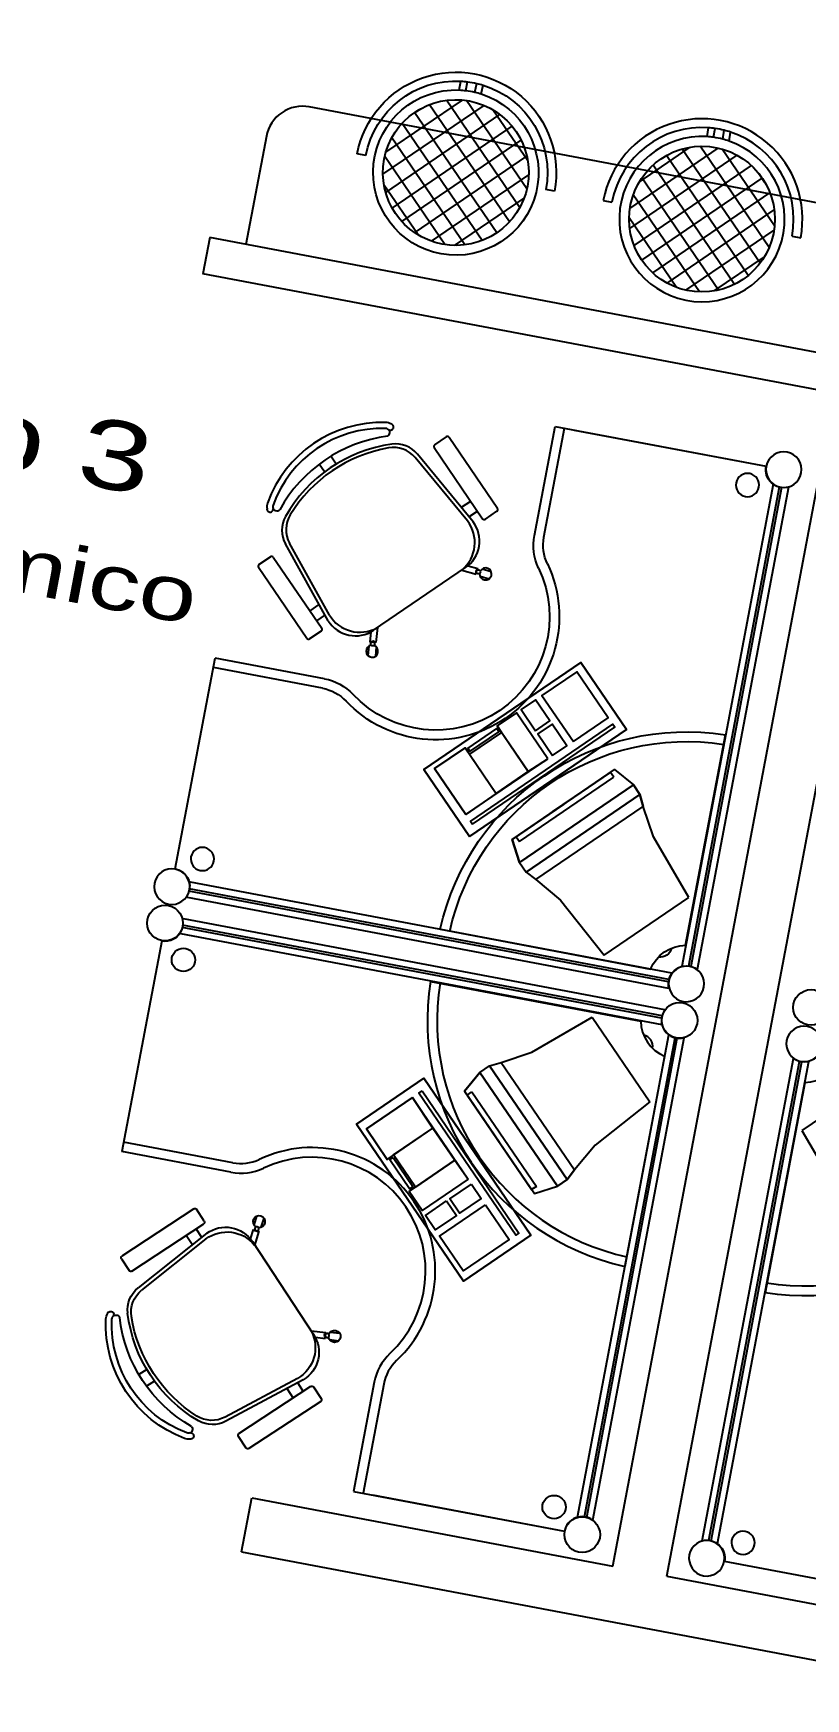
# Model space of a CAD drawing. Header units: inches. Extents: x -18604 to 2753, y -9056 to 3482.
# Drawn here: x -1129.2 to -919, y -4810.3 to -4356.8 of the extents above; entities that cross this region are included whole.
import ezdxf
from ezdxf.enums import TextEntityAlignment as Align

# ---------------------------------------------------------------- set-up
doc = ezdxf.new("R2010")
doc.units = ezdxf.units.IN
for name, color, linetype in [('ESPECARQ', 2, 'Continuous'), ('MOVEIS', 2, 'Continuous'), ('Parede', 6, 'Continuous'), ('Parede Baixo', 4, 'Continuous'), ('TEXTO', 2, 'Continuous')]:
    doc.layers.add(name, color=color, linetype=linetype)
doc.styles.add('REGUA100', font='GOTHIC.TTF', dxfattribs={"width": 1.4})
doc.styles.add('REGUA60', font='GOTHIC.TTF', dxfattribs={"width": 1.4})

# ---------------------------------------------------------------- blocks, each defined once
blk = doc.blocks.new('INDUNI1')
at = {"color": 0, "style": 'REGUA100', "width": 1.4, "flags": 8}
for tag, p in [('NOME1', (0, 0)), ('NOME2', (0, -4.286))]:
    blk.add_attdef(tag, text='', height=2.5, dxfattribs=at).set_placement(p, align=Align.CENTER)
at = {"layer": 'ESPECARQ', "style": 'REGUA60', "width": 1.4}
blk.add_attdef('AREA', text='', height=1.5, dxfattribs=at).set_placement((0, -7.813), align=Align.CENTER)
at = {"layer": 'ESPECARQ', "style": 'REGUA60', "width": 1.4, "flags": 8}
for tag, p in [('PISO', (0, -10.313)), ('REVPAR', (0, -12.813)), ('PEDIR', (0, -15.313))]:
    blk.add_attdef(tag, text='', height=1.5, dxfattribs=at).set_placement(p, align=Align.CENTER)

msp = doc.modelspace()

# ---------------------------------------------------------------- linework, layer by layer
at = {"layer": 'MOVEIS'}
for p, q in [((-1013.27, -4372.28, -1754.51), (-1012.77, -4369.87, -1754.51)), ((-1011.47, -4372.43, -1754.51), (-1010.97, -4370.03, -1754.51)), ((-1008.99, -4372.87, -1754.51), (-1008.49, -4370.48, -1754.51)), ((-1007.25, -4373.36, -1754.51), (-1006.75, -4370.96, -1754.51)), ((-1033.23, -4389.25, -1754.51), (-1012.34, -4375.01, -1754.51)), ((-996.79, -4404.34, -1754.51), (-1016.73, -4375.09, -1754.51)), ((-994.84, -4399.22, -1754.51), (-1011.25, -4375.14, -1754.51)), ((-901.76, -4405.71, -1754.51), (-1054.05, -4376.9, -1754.51)), ((-1034.01, -4395.23, -1754.51), (-1006.49, -4376.47, -1754.51)), ((-1033.26, -4400.17, -1754.51), (-1002.17, -4378.97, -1754.51)), ((-1026.5, -4379.22, -1754.51), (-1024.14, -4377.61, -1754.51)), ((-1003.02, -4411.18, -1754.51), (-1025.38, -4378.39, -1754.51)), ((-999.59, -4408.22, -1754.51), (-1021.37, -4376.28, -1754.51)), ((-994.59, -4391.6, -1754.51), (-1004.07, -4377.69, -1754.51)), ((-1031.51, -4404.42, -1754.51), (-998.85, -4382.15, -1754.51)), ((-1007.04, -4413.28, -1754.51), (-1028.8, -4381.36, -1754.51)), ((-945.8, -4384.98, -1754.51), (-945.39, -4382.57, -1754.51)), ((-944.01, -4385.16, -1754.51), (-943.6, -4382.76, -1754.51)), ((-941.54, -4385.66, -1754.51), (-941.12, -4383.25, -1754.51)), ((-939.8, -4386.18, -1754.51), (-939.38, -4383.75, -1754.51)), ((-1065.74, -4384.86, -1754.51), (-1071.32, -4414.34, -1754.51)), ((-1011.68, -4414.45, -1754.51), (-1031.59, -4385.26, -1754.51)), ((-1028.88, -4408.08, -1754.51), (-996.41, -4385.93, -1754.51)), ((-966.8, -4404.52, -1754.51), (-942.73, -4388.1, -1754.51)), ((-964.25, -4397.33, -1754.51), (-950.35, -4387.85, -1754.51)), ((-931.38, -4419.44, -1754.51), (-952.58, -4388.35, -1754.51)), ((-928.89, -4415.12, -1754.51), (-947.64, -4387.6, -1754.51)), ((-927.42, -4409.27, -1754.51), (-941.67, -4388.38, -1754.51)), ((-1038.67, -4390.13, -1754.51), (-1041.03, -4389.68, -1754.51)), ((-1017.18, -4414.38, -1754.51), (-1033.53, -4390.4, -1754.51)), ((-1025.38, -4411.13, -1754.51), (-994.84, -4390.31, -1754.51)), ((-966.85, -4410, -1754.51), (-937.61, -4390.06, -1754.51)), ((-965.67, -4414.64, -1754.51), (-933.72, -4392.86, -1754.51)), ((-938.35, -4425.21, -1754.51), (-960.49, -4392.73, -1754.51)), ((-934.57, -4422.76, -1754.51), (-956.83, -4390.11, -1754.51)), ((-1024.41, -4411.76, -1754.51), (-1033.73, -4398.09, -1754.51)), ((-1020.81, -4413.46, -1754.51), (-994.34, -4395.42, -1754.51)), ((-942.72, -4426.77, -1754.51), (-963.55, -4396.23, -1754.51)), ((-963.55, -4418.64, -1754.51), (-930.77, -4396.29, -1754.51)), ((-930.03, -4397.47, -1754.51), (-931.63, -4395.11, -1754.51)), ((-1014.49, -4414.6, -1754.51), (-995.59, -4401.71, -1754.51)), ((-987.31, -4399.85, -1754.51), (-989.67, -4399.4, -1754.51)), ((-974.04, -4402.36, -1754.51), (-971.68, -4402.8, -1754.51)), ((-947.83, -4427.27, -1754.51), (-965.88, -4400.8, -1754.51)), ((-960.59, -4422.07, -1754.51), (-928.67, -4400.3, -1754.51)), ((-954.13, -4426.02, -1754.51), (-967.02, -4407.12, -1754.51)), ((-956.69, -4424.85, -1754.51), (-927.5, -4404.95, -1754.51)), ((-951.54, -4426.79, -1754.51), (-927.57, -4410.45, -1754.51)), ((-922.68, -4412.08, -1754.51), (-920.32, -4412.52, -1754.51)), ((-943.86, -4427, -1754.51), (-930.18, -4417.68, -1754.51)), ((-992.77, -4493.58, -1754.51), (-987.15, -4463.88, -1754.51)), ((-990.18, -4494.07, -1754.51), (-984.56, -4464.37, -1754.51)), ((-987.15, -4463.88, -1754.51), (-929.74, -4474.74, -1754.51)), ((-981.97, -4464.86, -1754.51), (-929.74, -4474.74, -1754.51)), ((-1020.07, -4469.65, -1754.31), (-1006.88, -4489, -1754.31)), ((-1016.78, -4466.75, -1754.31), (-1019.93, -4468.89, -1754.31)), ((-1002.83, -4486.24, -1754.31), (-1016.02, -4466.89, -1754.31)), ((-1049.92, -4476.28, -1754.31), (-1051.36, -4474.17, -1754.31)), ((-1046.77, -4474.14, -1754.31), (-1048.21, -4472.02, -1754.31)), ((-1011.01, -4489.62, -1754.31), (-1025.27, -4472.37, -1754.31)), ((-1009.45, -4489.88, -1754.31), (-1024.63, -4471.4, -1754.31)), ((-927.82, -4479.61, -1754.51), (-952.66, -4610.93, -1754.51)), ((-1012.61, -4485.91, -1754.31), (-1010.13, -4484.22, -1754.31)), ((-926.14, -4480.4, -1754.51), (-950.81, -4610.8, -1754.51)), ((-925.52, -4480.52, -1754.51), (-950.19, -4610.92, -1754.51)), ((-923.67, -4480.4, -1754.51), (-948.51, -4611.71, -1754.51)), ((-1010.65, -4488.53, -1754.31), (-1008.29, -4486.92, -1754.31)), ((-1006.12, -4489.14, -1754.31), (-1002.97, -4486.99, -1754.31)), ((-1048.9, -4516.77, -1754.31), (-1060.55, -4495.89, -1754.31)), ((-1048.57, -4515.23, -1754.31), (-1059.42, -4495.65, -1754.31)), ((-1054.71, -4521.61, -1754.31), (-1067.9, -4502.26, -1754.31)), ((-1067.76, -4501.5, -1754.31), (-1064.61, -4499.36, -1754.31)), ((-1063.85, -4499.5, -1754.31), (-1050.66, -4518.85, -1754.31)), ((-1036.58, -4519.39, -1754.31), (-1011.52, -4502.3, -1754.31)), ((-1010.81, -4501.82, -1754.31), (-1008.22, -4502.56, -1754.31)), ((-1008.22, -4502.56, -1754.31), (-1008.27, -4502.76, -1754.31)), ((-1007.01, -4502.7, -1754.31), (-1004.56, -4503.4, -1754.31)), ((-1012.57, -4503.02, -1754.31), (-1008.66, -4504.13, -1754.31)), ((-1008.61, -4503.93, -1754.31), (-1008.66, -4504.13, -1754.31)), ((-1007.57, -4504.67, -1754.31), (-1005.13, -4505.37, -1754.31)), ((-1051.44, -4512.39, -1754.31), (-1053.91, -4514.07, -1754.31)), ((-1049.72, -4515.17, -1754.31), (-1052.07, -4516.77, -1754.31)), ((-1050.8, -4519.6, -1754.31), (-1053.95, -4521.75, -1754.31)), ((-1037.29, -4519.87, -1754.31), (-1037.55, -4522.56, -1754.31)), ((-1035.53, -4518.67, -1754.31), (-1035.92, -4522.72, -1754.31)), ((-1037.86, -4523.73, -1754.31), (-1038.1, -4526.26, -1754.31)), ((-1037.55, -4522.56, -1754.31), (-1037.34, -4522.58, -1754.31)), ((-1036.13, -4522.7, -1754.31), (-1035.92, -4522.72, -1754.31)), ((-1035.81, -4523.93, -1754.31), (-1036.06, -4526.46, -1754.31)), ((-1090.52, -4584.36, -1754.51), (-1079.66, -4526.95, -1754.51)), ((-1050.44, -4535.16, -1754.51), (-1080.15, -4529.54, -1754.51)), ((-1049.95, -4532.57, -1754.51), (-1079.66, -4526.95, -1754.51)), ((-1022.92, -4557.26, -1754.51), (-980.18, -4528.12, -1754.51)), ((-1022.92, -4557.26, -1752.4), (-980.18, -4528.12, -1752.4)), ((-980.18, -4528.12, -1752.4), (-980.18, -4528.12, -1754.51)), ((-980.18, -4528.12, -1752.4), (-967.7, -4546.44, -1752.4)), ((-981.26, -4530.66, -1752.4), (-990.72, -4537.11, -1752.4)), ((-972.72, -4543.18, -1752.4), (-981.26, -4530.66, -1752.4)), ((-992.47, -4538.3, -1752.4), (-996.39, -4540.98, -1752.4)), ((-988.55, -4544.05, -1752.4), (-992.47, -4538.3, -1752.4)), ((-990.72, -4537.11, -1752.4), (-982.18, -4549.63, -1752.4)), ((-997.7, -4541.87, -1752.4), (-1002.93, -4545.44, -1752.4)), ((-989.16, -4554.39, -1752.4), (-997.7, -4541.87, -1752.4)), ((-996.39, -4540.98, -1752.4), (-992.47, -4546.73, -1752.4)), ((-982.18, -4549.63, -1752.4), (-972.72, -4543.18, -1752.4)), ((-1003.07, -4546.17, -1752.4), (-1010.92, -4551.52, -1752.4)), ((-1001.74, -4547.18, -1752.4), (-1010.46, -4553.13, -1752.4)), ((-967.7, -4546.44, -1752.4), (-1010.43, -4575.58, -1752.4)), ((-1010.32, -4552.39, -1752.4), (-1002.48, -4547.04, -1752.4)), ((-971.52, -4544.94, -1752.4), (-1010.22, -4571.33, -1752.4)), ((-1009.63, -4572.2, -1752.4), (-970.93, -4545.81, -1752.4)), ((-1002.48, -4547.04, -1752.4), (-1003.07, -4546.17, -1752.4)), ((-1002.93, -4545.44, -1752.4), (-1001.74, -4547.18, -1752.4)), ((-992.47, -4546.73, -1752.4), (-988.55, -4544.05, -1752.4)), ((-987.95, -4544.92, -1752.4), (-991.88, -4547.6, -1752.4)), ((-991.88, -4547.6, -1752.4), (-987.85, -4553.5, -1752.4)), ((-983.93, -4550.82, -1752.4), (-987.95, -4544.92, -1752.4)), ((-970.93, -4545.81, -1752.4), (-971.52, -4544.94, -1752.4)), ((-951.62, -4605.12, -1754.51), (-940.79, -4547.89, -1754.51)), ((-1011.65, -4551.38, -1752.4), (-1019.96, -4557.05, -1752.4)), ((-1010.46, -4553.13, -1752.4), (-1011.65, -4551.38, -1752.4)), ((-1010.92, -4551.52, -1752.4), (-1010.32, -4552.39, -1752.4)), ((-987.85, -4553.5, -1752.4), (-983.93, -4550.82, -1752.4)), ((-1019.96, -4557.05, -1752.4), (-1011.42, -4569.57, -1752.4)), ((-1011.42, -4569.57, -1752.4), (-989.16, -4554.39, -1752.4)), ((-1022.92, -4557.26, -1752.4), (-1022.92, -4557.26, -1754.51)), ((-1010.43, -4575.58, -1752.4), (-1022.92, -4557.26, -1752.4)), ((-997.76, -4575.59, -1752.4), (-972.06, -4558.07, -1752.4)), ((-996.87, -4576.9, -1752.4), (-971.17, -4559.38, -1752.4)), ((-996.83, -4582.62, -1752.4), (-965.86, -4561.51, -1752.4)), ((-965.86, -4561.51, -1752.4), (-996.83, -4582.62, -1752.4)), ((-987.76, -4568.77, -1747.12), (-973.15, -4558.81, -1747.12)), ((-984.91, -4566.83, -1752.4), (-970.96, -4557.32, -1752.4)), ((-971.17, -4559.38, -1752.4), (-972.06, -4558.07, -1752.4)), ((-970.96, -4557.32, -1752.4), (-965.86, -4561.51, -1752.4)), ((-964.08, -4564.13, -1753.46), (-965.86, -4561.51, -1752.4)), ((-965.86, -4561.51, -1752.4), (-964.08, -4564.13, -1752.4)), ((-995.04, -4585.24, -1753.46), (-964.08, -4564.13, -1753.46)), ((-995.04, -4585.24, -1752.4), (-964.08, -4564.13, -1752.4)), ((-964.08, -4564.13, -1753.46), (-963.17, -4567.34, -1753.46)), ((-963.17, -4567.34, -1753.46), (-964.08, -4564.13, -1753.46)), ((-984.91, -4566.83, -1752.4), (-998.87, -4576.35, -1752.4)), ((-960.37, -4575.65, -1755.57), (-963.17, -4567.34, -1753.46)), ((-1010.22, -4571.33, -1752.4), (-1009.63, -4572.2, -1752.4)), ((-982.22, -4572.66, -1752.4), (-996.83, -4582.62, -1752.4)), ((-998.87, -4576.35, -1752.4), (-996.83, -4582.62, -1752.4)), ((-997.76, -4575.59, -1752.4), (-997.76, -4575.59, -1752.4)), ((-997.76, -4575.59, -1752.4), (-997.76, -4575.59, -1752.4)), ((-997.76, -4575.59, -1752.4), (-996.87, -4576.9, -1752.4)), ((-950.8, -4592.12, -1755.57), (-960.37, -4575.65, -1755.57)), ((-996.83, -4582.62, -1752.4), (-995.04, -4585.24, -1753.46)), ((-996.83, -4582.62, -1752.4), (-995.04, -4585.24, -1752.4)), ((-955.37, -4612.77, -1754.51), (-1086.36, -4587.99, -1754.51)), ((-995.04, -4585.24, -1753.46), (-992.39, -4587.26, -1753.46)), ((-995.04, -4585.24, -1753.46), (-992.39, -4587.26, -1753.46)), ((-992.39, -4587.26, -1753.46), (-985.67, -4592.9, -1755.57)), ((-956.16, -4616.92, -1754.51), (-1087.15, -4592.14, -1754.51)), ((-956.28, -4615.07, -1754.51), (-1086.81, -4590.38, -1754.51)), ((-956.17, -4614.45, -1754.51), (-1086.7, -4589.75, -1754.51)), ((-985.67, -4592.9, -1755.57), (-973.83, -4607.82, -1755.57)), ((-973.83, -4607.82, -1755.57), (-950.8, -4592.12, -1755.57)), ((-957.25, -4622.7, -1754.51), (-1088.24, -4597.92, -1754.51)), ((-958.04, -4626.85, -1754.51), (-1089.03, -4602.07, -1754.51)), ((-958.16, -4625, -1754.51), (-1088.69, -4600.3, -1754.51)), ((-958.04, -4624.38, -1754.51), (-1088.57, -4599.68, -1754.51)), ((-1018.39, -4600.8, -1754.51), (-961.16, -4611.63, -1754.51)), ((-1094.22, -4603.93, -1754.51), (-1105.09, -4661.34, -1754.51)), ((-1021.08, -4614.98, -1754.51), (-963.84, -4625.81, -1754.51)), ((-993.5, -4634.29, -1755.57), (-977.03, -4624.72, -1755.57)), ((-977.03, -4624.72, -1755.57), (-961.33, -4647.74, -1755.57)), ((-981.03, -4760.88, -1754.51), (-956.19, -4629.56, -1754.51)), ((-979.18, -4760.75, -1754.51), (-954.51, -4630.35, -1754.51)), ((-978.56, -4760.87, -1754.51), (-953.89, -4630.47, -1754.51)), ((-976.88, -4761.66, -1754.51), (-952.04, -4630.35, -1754.51)), ((-1007.64, -4639.78, -1752.4), (-1005.02, -4637.99, -1753.46)), ((-1007.64, -4639.78, -1752.4), (-1005.02, -4637.99, -1752.4)), ((-1005.02, -4637.99, -1753.46), (-1001.81, -4637.08, -1753.46)), ((-1005.02, -4637.99, -1753.46), (-1001.81, -4637.08, -1753.46)), ((-1005.02, -4637.99, -1753.46), (-983.91, -4668.96, -1753.46)), ((-1005.02, -4637.99, -1752.4), (-983.91, -4668.96, -1752.4)), ((-1001.81, -4637.08, -1753.46), (-993.5, -4634.29, -1755.57)), ((-957.34, -4635.35, -1754.51), (-968.17, -4692.58, -1754.51)), ((-947.12, -4767.29, -1754.51), (-922.27, -4635.98, -1754.51)), ((-945.27, -4767.17, -1754.51), (-920.6, -4636.77, -1754.51)), ((-944.65, -4767.28, -1754.51), (-919.97, -4636.89, -1754.51)), ((-942.97, -4768.08, -1754.51), (-918.12, -4636.76, -1754.51)), ((-1022.88, -4641.36, -1752.4), (-1041.19, -4653.85, -1752.4)), ((-993.74, -4684.1, -1752.4), (-1022.88, -4641.36, -1752.4)), ((-1011.83, -4644.87, -1752.4), (-1007.64, -4639.78, -1752.4)), ((-1007.64, -4639.78, -1752.4), (-986.53, -4670.74, -1752.4)), ((-986.53, -4670.74, -1752.4), (-1007.64, -4639.78, -1752.4)), ((-997.68, -4654.39, -1752.4), (-1007.64, -4639.78, -1752.4)), ((-919.17, -4642.57, -1754.51), (-930, -4699.8, -1754.51)), ((-896.96, -4639.87, -1755.57), (-919.98, -4655.57, -1755.57)), ((-1038.52, -4655.13, -1752.4), (-1026, -4646.6, -1752.4)), ((-1026, -4646.6, -1752.4), (-1010.82, -4668.86, -1752.4)), ((-1024.24, -4645.4, -1752.4), (-1023.36, -4644.8, -1752.4)), ((-997.85, -4684.1, -1752.4), (-1024.24, -4645.4, -1752.4)), ((-1023.36, -4644.8, -1752.4), (-996.98, -4683.5, -1752.4)), ((-1002.32, -4658.83, -1752.4), (-1011.83, -4644.87, -1752.4)), ((-1011.08, -4645.98, -1752.4), (-1009.77, -4645.08, -1752.4)), ((-1011.08, -4645.98, -1752.4), (-1011.08, -4645.98, -1752.4)), ((-1011.08, -4645.98, -1752.4), (-1011.08, -4645.98, -1752.4)), ((-1011.08, -4645.98, -1752.4), (-993.56, -4671.68, -1752.4)), ((-1009.77, -4645.08, -1752.4), (-992.25, -4670.79, -1752.4)), ((-961.33, -4647.74, -1755.57), (-976.25, -4659.58, -1755.57)), ((-1041.19, -4653.85, -1752.4), (-1041.19, -4653.85, -1754.51)), ((-1041.19, -4653.85, -1754.51), (-1012.06, -4696.59, -1754.51)), ((-1041.19, -4653.85, -1752.4), (-1012.06, -4696.59, -1752.4)), ((-1032.85, -4663.44, -1752.4), (-1038.52, -4655.13, -1752.4)), ((-1004.26, -4655.98, -1747.12), (-994.3, -4670.59, -1747.12)), ((-919.98, -4655.57, -1755.57), (-910.41, -4672.04, -1755.57)), ((-1075.38, -4666.96, -1754.51), (-1105.09, -4661.34, -1754.51)), ((-1074.89, -4664.37, -1754.51), (-1104.6, -4658.75, -1754.51)), ((-1002.32, -4658.83, -1752.4), (-992.8, -4672.78, -1752.4)), ((-976.25, -4659.58, -1755.57), (-981.89, -4666.3, -1753.46)), ((-1031.11, -4662.25, -1752.4), (-1032.85, -4663.44, -1752.4)), ((-1032.12, -4663.58, -1752.4), (-1031.25, -4662.98, -1752.4)), ((-1026.77, -4671.43, -1752.4), (-1032.12, -4663.58, -1752.4)), ((-1031.25, -4662.98, -1752.4), (-1025.9, -4670.83, -1752.4)), ((-1025.16, -4670.97, -1752.4), (-1031.11, -4662.25, -1752.4)), ((-1010.82, -4668.86, -1752.4), (-1023.34, -4677.39, -1752.4)), ((-1015.83, -4674.19, -1752.4), (-1009.93, -4670.16, -1752.4)), ((-1009.93, -4670.16, -1752.4), (-1007.25, -4674.09, -1752.4)), ((-983.91, -4668.96, -1753.46), (-986.53, -4670.74, -1752.4)), ((-986.53, -4670.74, -1752.4), (-983.91, -4668.96, -1752.4)), ((-983.91, -4668.96, -1753.46), (-981.89, -4666.3, -1753.46)), ((-981.89, -4666.3, -1753.46), (-983.91, -4668.96, -1753.46)), ((-1026.91, -4672.16, -1752.4), (-1025.16, -4670.97, -1752.4)), ((-1023.34, -4677.39, -1752.4), (-1026.91, -4672.16, -1752.4)), ((-1025.9, -4670.83, -1752.4), (-1026.77, -4671.43, -1752.4)), ((-1022.45, -4678.7, -1752.4), (-1016.7, -4674.78, -1752.4)), ((-1016.7, -4674.78, -1752.4), (-1014.02, -4678.71, -1752.4)), ((-1013.15, -4678.11, -1752.4), (-1015.83, -4674.19, -1752.4)), ((-1007.25, -4674.09, -1752.4), (-1013.15, -4678.11, -1752.4)), ((-992.25, -4670.79, -1752.4), (-993.56, -4671.68, -1752.4)), ((-992.8, -4672.78, -1752.4), (-986.53, -4670.74, -1752.4)), ((-1085.47, -4676.89, -1754.31), (-1105.03, -4689.76, -1754.31)), ((-1082.62, -4680.23, -1754.31), (-1084.71, -4677.04, -1754.31)), ((-1069.07, -4681.33, -1754.31), (-1068.34, -4678.9, -1754.31)), ((-1067.11, -4681.93, -1754.31), (-1066.37, -4679.49, -1754.31)), ((-1019.77, -4682.63, -1752.4), (-1022.45, -4678.7, -1752.4)), ((-1014.02, -4678.71, -1752.4), (-1019.77, -4682.63, -1752.4)), ((-1018.58, -4684.37, -1752.4), (-1006.06, -4675.83, -1752.4)), ((-1006.06, -4675.83, -1752.4), (-999.61, -4685.3, -1752.4)), ((-1102.33, -4693.85, -1754.31), (-1082.77, -4680.98, -1754.31)), ((-1081.93, -4683.57, -1754.31), (-1100.65, -4698.45, -1754.31)), ((-1083.3, -4684.74, -1754.31), (-1084.87, -4682.36, -1754.31)), ((-1070.02, -4685.12, -1754.31), (-1069.24, -4682.54, -1754.31)), ((-1069.24, -4682.54, -1754.31), (-1069.04, -4682.6, -1754.31)), ((-1068.85, -4686.9, -1754.31), (-1067.67, -4683.01, -1754.31)), ((-1067.87, -4682.95, -1754.31), (-1067.67, -4683.01, -1754.31)), ((-1012.06, -4696.59, -1752.4), (-993.74, -4684.1, -1752.4)), ((-996.98, -4683.5, -1752.4), (-997.85, -4684.1, -1752.4)), ((-1082.22, -4685.12, -1754.31), (-1099.7, -4699.1, -1754.31)), ((-1085.95, -4686.66, -1754.31), (-1087.6, -4684.16, -1754.31)), ((-1069.55, -4685.83, -1754.31), (-1052.87, -4711.17, -1754.31)), ((-1012.13, -4693.83, -1752.4), (-1018.58, -4684.37, -1752.4)), ((-999.61, -4685.3, -1752.4), (-1012.13, -4693.83, -1752.4)), ((-1105.18, -4690.52, -1754.31), (-1103.08, -4693.7, -1754.31)), ((-1012.06, -4696.59, -1752.4), (-1012.06, -4696.59, -1754.51)), ((-1053.57, -4710.11, -1754.31), (-1049.53, -4710.57, -1754.31)), ((-1049.56, -4710.78, -1754.31), (-1049.53, -4710.57, -1754.31)), ((-1048.31, -4710.48, -1754.31), (-1045.79, -4710.77, -1754.31)), ((-1052.4, -4711.89, -1754.31), (-1049.72, -4712.19, -1754.31)), ((-1049.72, -4712.19, -1754.31), (-1049.69, -4711.99, -1754.31)), ((-1048.55, -4712.52, -1754.31), (-1046.02, -4712.81, -1754.31)), ((-1098.28, -4720.63, -1754.31), (-1100.42, -4722.03, -1754.31)), ((-1096.19, -4723.81, -1754.31), (-1098.32, -4725.22, -1754.31)), ((-1057.22, -4723.1, -1754.31), (-1076.97, -4733.62, -1754.31)), ((-1055.68, -4723.45, -1754.31), (-1076.75, -4734.76, -1754.31)), ((-1057.3, -4724.24, -1754.31), (-1055.74, -4726.62, -1754.31)), ((-1036.39, -4724.14, -1754.51), (-1042.01, -4753.85, -1754.51)), ((-1033.8, -4724.63, -1754.51), (-1039.42, -4754.34, -1754.51)), ((-1073.2, -4738.12, -1754.31), (-1053.64, -4725.24, -1754.31)), ((-1050.95, -4729.34, -1754.31), (-1070.5, -4742.21, -1754.31)), ((-1060.11, -4725.92, -1754.31), (-1058.46, -4728.42, -1754.31)), ((-1052.89, -4725.4, -1754.31), (-1050.79, -4728.58, -1754.31)), ((-1071.26, -4742.05, -1754.31), (-1073.35, -4738.87, -1754.31)), ((-1042.01, -4753.85, -1754.51), (-984.6, -4764.71, -1754.51)), ((-1036.83, -4754.83, -1754.51), (-984.6, -4764.71, -1754.51)), ((-888.82, -4782.83, -1754.51), (-941.04, -4772.95, -1754.51)), ((-883.64, -4783.81, -1754.51), (-941.04, -4772.95, -1754.51))]:
    msp.add_line(p, q, dxfattribs=at)
at = {"layer": 'MOVEIS', "extrusion": (-0.563328, 0.826234, 0)}
for p, q in [((-964.08, -4564.13, -1752.4), (-964.08, -4564.13, -1753.46)), ((-995.04, -4585.24, -1752.4), (-995.04, -4585.24, -1753.46))]:
    msp.add_line(p, q, dxfattribs=at)
at = {"layer": 'MOVEIS', "extrusion": (-0.826234, -0.563328, 0)}
for p, q in [((-1005.02, -4637.99, -1752.4), (-1005.02, -4637.99, -1753.46)), ((-983.91, -4668.96, -1752.4), (-983.91, -4668.96, -1753.46))]:
    msp.add_line(p, q, dxfattribs=at)
at = {"layer": 'MOVEIS'}
for centre, radius in [((-947.18, -4407.44, -1754.51), 19.84), ((-1008.01, -4503.47, -1754.31), 0.545), ((-1036.78, -4523.08, -1754.31), 0.545), ((-1093.31, -4599.11, -1754.51), 4.86), ((-1088.32, -4609.13, -1754.51), 3.17), ((-917.5, -4622.09, -1754.51), 4.86), ((-953.29, -4625.6, -1754.51), 4.86), ((-987.44, -4758.11, -1754.51), 3.17), ((-979.78, -4765.62, -1754.51), 4.86)]:
    msp.add_circle(centre, radius, dxfattribs=at)
for centre, radius, start, end in [((-1055.91, -4386.72, -1754.51), 10, 79.2862, 169.2862), ((-947.18, -4407.44, -1754.51), 27.34, 349.2862, 169.2862), ((-947.18, -4407.44, -1754.51), 24.94, 85.8805, 169.2862), ((-947.18, -4407.44, -1754.51), 24.94, 81.7361, 85.8805), ((-947.18, -4407.44, -1754.51), 24.94, 75.9486, 81.7361), ((-947.18, -4407.44, -1754.51), 24.94, 71.7859, 75.9486), ((-947.18, -4407.44, -1754.51), 24.94, 349.2862, 71.7859), ((-947.18, -4407.44, -1754.51), 22.5, 86.4885, 70.8568), ((-947.18, -4407.44, -1754.51), 22.5, 81.893, 86.4885), ((-947.18, -4407.44, -1754.51), 22.5, 75.4774, 81.893), ((-947.18, -4407.44, -1754.51), 22.5, 70.8568, 75.4774), ((-1034.16, -4496.02, -1754.31), 33.24, 88.41, 160.1625), ((-1034.16, -4496.02, -1754.31), 31.61, 88.4304, 160.1421), ((-1034.16, -4496.02, -1754.31), 31.61, 88.4304, 160.1421), ((-1033.35, -4465.79, -1754.31), 1.36, 59.4317, 87.4164), ((-1033.35, -4465.79, -1754.31), 1.36, 59.4317, 87.4164), ((-1033.35, -4465.79, -1754.31), 2.99, 59.4317, 87.7434), ((-1033.21, -4465.55, -1754.31), 1.09, 294.6157, 59.4317), ((-1033.21, -4465.55, -1754.31), 1.09, 294.6157, 59.4317), ((-1031.98, -4464.05, -1754.31), 0.852, 244.0971, 79.6118), ((-1027.6, -4505.64, -1754.31), 39.44, 97.5237, 151.0488), ((-1027.6, -4505.64, -1754.31), 39.44, 97.5237, 151.0488), ((-1026.15, -4507.76, -1754.31), 39.44, 97.891, 150.6815), ((-1025.61, -4508.56, -1754.31), 39.44, 100.0223, 148.5502), ((-1031.14, -4477.23, -1754.31), 7.62, 39.5861, 100.0223), ((-1030.52, -4476.24, -1754.31), 7.62, 39.4075, 97.891), ((-1019.62, -4469.34, -1754.31), 0.545, 124.2862, 214.2862), ((-1016.47, -4467.2, -1754.31), 0.545, 34.2862, 124.2862), ((-1062.6, -4485.72, -1754.31), 2.99, 160.8291, 189.1408), ((-1064.72, -4486.36, -1754.31), 0.852, 168.9607, 4.4754), ((-1062.6, -4485.72, -1754.31), 1.36, 161.1561, 189.1408), ((-1062.6, -4485.72, -1754.31), 1.36, 161.1561, 189.1408), ((-1062.86, -4485.77, -1754.31), 1.09, 189.1408, 313.9568), ((-1062.86, -4485.77, -1754.31), 1.09, 189.1408, 313.9568), ((-1053.9, -4492.18, -1754.31), 7.62, 150.6815, 209.165), ((-1052.75, -4491.96, -1754.31), 7.62, 148.5502, 208.9864), ((-1006.43, -4488.69, -1754.31), 0.545, 214.2862, 304.2862), ((-1003.28, -4486.54, -1754.31), 0.545, 304.2862, 34.2862), ((-1018.67, -4495.51, -1754.31), 9.66, 309.8787, 37.5385), ((-1016.42, -4495.1, -1754.31), 8.71, 304.2862, 36.8555), ((-1067.45, -4501.95, -1754.31), 0.545, 124.2862, 214.2862), ((-1064.3, -4499.81, -1754.31), 0.545, 34.2862, 124.2862), ((-1006.07, -4504.04, -1754.31), 1.63, 175.7499, 151.5701), ((-1007.91, -4503.49, -1754.31), 0.817, 115.9268, 212.3062), ((-1040.3, -4510.25, -1754.31), 9.66, 211.034, 298.6938), ((-1051.11, -4519.15, -1754.31), 0.545, 304.2862, 34.2862), ((-1041.49, -4512.19, -1754.31), 8.71, 211.717, 304.2862), ((-1054.26, -4521.3, -1754.31), 0.545, 214.2862, 304.2862), ((-1036.96, -4525.1, -1754.31), 1.63, 97.0024, 72.8226), ((-1036.79, -4523.18, -1754.31), 0.817, 36.2663, 132.6457), ((-1093.31, -4599.11, -1754.51), 4.91, 259.2862, 336.8676), ((-953.29, -4625.6, -1754.51), 68.61, 171.0936, 257.4789), ((-953.29, -4625.6, -1754.51), 65.97, 171.0936, 257.4789), ((-953.29, -4625.6, -1754.51), 4.91, 143.8119, 284.7606), ((-953.29, -4625.6, -1754.51), 10.56, 181.1157, 247.4567), ((-963.71, -4632.71, -1754.51), 3.14, 350.8791, 77.6934), ((-1053.32, -4693.8, -1754.51), 33.57, 313.3118, 115.2607), ((-1072.69, -4652.75, -1754.51), 14.46, 259.2862, 295.2607), ((-1072.69, -4652.75, -1754.51), 11.82, 259.2862, 295.2607), ((-1053.32, -4693.8, -1754.51), 30.93, 313.3118, 115.2607), ((-1022.18, -4726.83, -1754.51), 14.46, 133.3118, 169.2862), ((-1022.18, -4726.83, -1754.51), 11.82, 133.3118, 169.2862), ((-979.78, -4765.62, -1754.51), 4.91, 53.8119, 169.2862)]:
    msp.add_arc(centre, radius, start, end, dxfattribs=at)
at = {"layer": 'MOVEIS', "extrusion": (0, 0, -1)}
for centre, major_axis, start_param, end_param in [((-1014.17, -4394.76, -1754.51), (19.33, 19.33), 4.113981, 7.255574), ((-1014.17, -4394.76, -1754.51), (17.63, 17.63), 4.113981, 5.553871), ((-1014.17, -4394.76, -1754.51), (17.63, 17.63), -0.729314, -0.656662), ((-1014.17, -4394.76, -1754.51), (-17.63, 17.63), 0.914135, 1.015147), ((-1014.17, -4394.76, -1754.51), (17.63, 17.63), -0.55565, -0.483317), ((-1014.17, -4394.76, -1754.51), (-17.63, 17.63), 1.08748, 2.543185), ((-1014.17, -4394.76, -1754.51), (-15.91, 15.91), 1.098091, 7.108452), ((-1014.17, -4394.76, -1754.51), (14.03, 14.03), 4.113981, 10.397166), ((-1014.17, -4394.76, -1754.51), (-15.91, 15.91), 0.825267, 0.905911), ((-1014.17, -4394.76, -1754.51), (-15.91, 15.91), 0.905911, 1.017884), ((-1014.17, -4394.76, -1754.51), (15.91, 15.91), -0.552912, -0.472705), ((-924.92, -4475.65, -1754.51), (3.43, 3.43), 0.9723884096689934, 7.25557371684858), ((-924.92, -4475.65, -1754.51), (3.47, 3.47), 2.098573, 4.113981), ((-934.79, -4479.84, -1754.51), (2.24, 2.24), 0.9723884096693896, 7.255573716848976), ((-978.56, -4496.27, -1754.51), (10.23, 10.23), 3.486108, 4.113981), ((-978.56, -4496.27, -1754.51), (8.36, 8.36), 3.486108, 4.113981), ((-1019.61, -4515.64, -1754.51), (23.74, 23.74), 0.344515, 3.171058), ((-1019.61, -4515.64, -1754.51), (21.87, 21.87), 0.344515, 3.171058), ((-1052.64, -4546.78, -1754.51), (10.23, 10.23), -0.598408, 0.029465), ((-1052.64, -4546.78, -1754.51), (8.36, 8.36), -0.598408, 0.029465), ((-951.41, -4615.67, -1754.51), (48.52, 48.52), 4.145525, 5.653234), ((-951.41, -4615.67, -1754.51), (46.65, 46.65), 4.145525, 5.653234), ((-1083.13, -4581.67, -1754.51), (2.24, 2.24), 0.9723884096689592, 7.255573716848545), ((-1091.43, -4589.18, -1754.51), (3.43, 3.43), 0.972388409668989, 7.255573716848575), ((-1091.43, -4589.18, -1754.51), (3.47, 3.47), -0.598408, 0.755642), ((-951.41, -4615.67, -1754.51), (7.46, 7.46), 4.320445, 5.478314), ((-958.52, -4605.25, -1754.51), (2.22, 2.22), 1.000189, 2.515384), ((-951.41, -4615.67, -1754.51), (3.47, 3.47), 3.669369, 6.129389), ((-951.41, -4615.67, -1754.51), (3.43, 3.43), 0.9723884096689934, 7.25557371684858), ((-919.38, -4632.02, -1754.51), (3.43, 3.43), 4.113981, 10.397166), ((-919.38, -4632.02, -1754.51), (3.47, 3.47), 0.527777, 2.987797), ((-919.38, -4632.02, -1754.51), (7.46, 7.46), 1.178852, 2.336721), ((-919.38, -4632.02, -1754.51), (48.52, 48.52), 1.003932, 2.511641), ((-919.38, -4632.02, -1754.51), (46.65, 46.65), 1.003932, 2.511641), ((-1085.17, -4677.34, -1754.31), (-0.385, 0.385), 0.203279, 1.774075), ((-1067.72, -4680.41, -1754.31), (-1.16, 1.16), 4.439474, 10.300644), ((-1083.07, -4680.53, -1754.31), (-0.385, 0.385), 1.774075, 3.344871), ((-1076.46, -4692.87, -1754.31), (-6.83, 6.83), 0.146517, 1.676468), ((-1076.82, -4690.62, -1754.31), (-6.16, 6.16), 0.158437, 1.774075), ((-1068.3, -4682.25, -1754.31), (-0.578, 0.578), 3.379431, 5.061568), ((-1068.32, -4682.34, -1754.31), (-0.385, 0.385), 3.34487143049447, 9.628056737674056), ((-1104.73, -4690.22, -1754.31), (-0.385, 0.385), 4.915668, 6.486464), ((-1102.63, -4693.4, -1754.31), (-0.385, 0.385), 3.344871, 4.915668), ((-1095.91, -4704.41, -1754.31), (-5.39, 5.39), 5.376353, 6.397081), ((-1094.93, -4705.05, -1754.31), (-5.39, 5.39), 5.339153, 6.393963), ((-1106.41, -4707.07, -1754.31), (-2.12, 2.12), 5.553461, 6.047593), ((-1108.13, -4705.68, -1754.31), (-0.602, 0.602), 5.695384, 9.107759), ((-1106.41, -4707.07, -1754.31), (-0.963, 0.963), 5.559169, 6.047593), ((-1106.41, -4707.07, -1754.31), (-0.963, 0.963), 5.559169, 6.047593), ((-1106.64, -4706.93, -1754.31), (-0.77, 0.77), 6.047593, 8.226043), ((-1106.64, -4706.93, -1754.31), (-0.77, 0.77), 6.047593, 8.226043), ((-1066.47, -4701.97, -1754.31), (-27.89, 27.89), 4.448573, 5.382763), ((-1066.47, -4701.97, -1754.31), (-27.89, 27.89), 4.448573, 5.382763), ((-1064.33, -4700.56, -1754.31), (-27.89, 27.89), 4.454983, 5.376353), ((-1063.52, -4700.03, -1754.31), (-27.89, 27.89), 4.492183, 5.339153), ((-1076.19, -4708.37, -1754.31), (-23.5, 23.5), 4.28951, 5.541826), ((-1076.19, -4708.37, -1754.31), (-22.35, 22.35), 4.289865, 5.54147), ((-1076.19, -4708.37, -1754.31), (-22.35, 22.35), 4.289865, 5.54147), ((-1062.07, -4714.74, -1754.31), (-6.83, 6.83), 1.871682, 3.401634), ((-1060.14, -4715.96, -1754.31), (-6.16, 6.16), 1.774075, 3.389713), ((-1049.08, -4711.44, -1754.31), (-0.578, 0.578), 4.769768, 6.451905), ((-1049.18, -4711.43, -1754.31), (-0.385, 0.385), 3.344871430494113, 9.628056737673699), ((-1047.17, -4711.64, -1754.31), (-1.16, 1.16), 5.813877, 11.675047), ((-1053.34, -4725.7, -1754.31), (-0.385, 0.385), 0.203279, 1.774075), ((-1051.25, -4728.88, -1754.31), (-0.385, 0.385), 1.774075, 3.344871), ((-1080.56, -4726.89, -1754.31), (-5.39, 5.39), 3.437372, 4.492183), ((-1086.95, -4736.64, -1754.31), (-0.963, 0.963), 3.783743, 4.272167), ((-1086.95, -4736.64, -1754.31), (-0.963, 0.963), 3.783743, 4.272167), ((-1086.91, -4736.91, -1754.31), (-0.77, 0.77), 1.605292, 3.783743), ((-1086.91, -4736.91, -1754.31), (-0.77, 0.77), 1.605292, 3.783743), ((-1086.35, -4738.77, -1754.31), (-0.602, 0.602), 0.723577, 4.135951), ((-1080.36, -4728.04, -1754.31), (-5.39, 5.39), 3.434254, 4.454983), ((-1072.9, -4738.57, -1754.31), (-0.385, 0.385), 4.915668, 6.486464), ((-1086.95, -4736.64, -1754.31), (-2.12, 2.12), 3.783743, 4.277874), ((-1070.8, -4741.75, -1754.31), (-0.385, 0.385), 3.344871, 4.915668), ((-936, -4767.85, -1754.51), (2.24, 2.24), 4.113981, 10.397166), ((-945.87, -4772.04, -1754.51), (3.43, 3.43), 4.113981, 10.397166), ((-945.87, -4772.04, -1754.51), (3.47, 3.47), -1.04302, 0.972388)]:
    msp.add_ellipse(centre, major_axis=major_axis, ratio=1, start_param=start_param, end_param=end_param, dxfattribs=at)
at = {"layer": 'MOVEIS'}
for points in [[(-980.18, -4528.12, -1752.4), (-980.18, -4528.12, -1754.51), (-1022.92, -4557.26, -1754.51), (-1022.92, -4557.26, -1752.4)], [(-1010.43, -4575.58, -1752.4), (-967.7, -4546.44, -1752.4), (-980.18, -4528.12, -1752.4), (-1022.92, -4557.26, -1752.4)], [(-982.18, -4549.63, -1752.4), (-972.72, -4543.18, -1752.4), (-981.26, -4530.66, -1752.4), (-990.72, -4537.11, -1752.4)], [(-992.47, -4546.73, -1752.4), (-988.55, -4544.05, -1752.4), (-992.47, -4538.3, -1752.4), (-996.39, -4540.98, -1752.4)], [(-989.16, -4554.39, -1752.4), (-997.7, -4541.87, -1752.4), (-1002.93, -4545.44, -1752.4), (-994.45, -4557.88, -1752.4)], [(-1010.32, -4552.39, -1752.4), (-1002.48, -4547.04, -1752.4), (-1003.07, -4546.17, -1752.4), (-1010.92, -4551.52, -1752.4)], [(-1003.17, -4563.82, -1752.4), (-994.45, -4557.88, -1752.4), (-1001.74, -4547.18, -1752.4), (-1010.46, -4553.13, -1752.4)], [(-1009.63, -4572.2, -1752.4), (-970.93, -4545.81, -1752.4), (-971.52, -4544.94, -1752.4), (-1010.22, -4571.33, -1752.4)], [(-987.85, -4553.5, -1752.4), (-983.93, -4550.82, -1752.4), (-987.95, -4544.92, -1752.4), (-991.88, -4547.6, -1752.4)], [(-1011.42, -4569.57, -1752.4), (-1019.96, -4557.05, -1752.4), (-1011.65, -4551.38, -1752.4), (-1003.17, -4563.82, -1752.4)], [(-996.83, -4582.62, -1752.4), (-998.87, -4576.35, -1752.4), (-970.96, -4557.32, -1752.4), (-965.86, -4561.51, -1752.4)], [(-995.04, -4585.24, -1752.4), (-964.08, -4564.13, -1752.4), (-965.86, -4561.51, -1752.4), (-996.83, -4582.62, -1752.4)], [(-992.39, -4587.26, -1753.46), (-963.17, -4567.34, -1753.46), (-964.08, -4564.13, -1753.46), (-995.04, -4585.24, -1753.46)], [(-1005.02, -4637.99, -1752.4), (-983.91, -4668.96, -1752.4), (-986.53, -4670.74, -1752.4), (-1007.64, -4639.78, -1752.4)], [(-1001.81, -4637.08, -1753.46), (-981.89, -4666.3, -1753.46), (-983.91, -4668.96, -1753.46), (-1005.02, -4637.99, -1753.46)], [(-1022.88, -4641.36, -1752.4), (-993.74, -4684.1, -1752.4), (-1012.06, -4696.59, -1752.4), (-1041.19, -4653.85, -1752.4)], [(-1007.64, -4639.78, -1752.4), (-1011.83, -4644.87, -1752.4), (-992.8, -4672.78, -1752.4), (-986.53, -4670.74, -1752.4)], [(-1026, -4646.6, -1752.4), (-1038.52, -4655.13, -1752.4), (-1032.85, -4663.44, -1752.4), (-1020.41, -4654.96, -1752.4)], [(-1023.36, -4644.8, -1752.4), (-996.98, -4683.5, -1752.4), (-997.85, -4684.1, -1752.4), (-1024.24, -4645.4, -1752.4)], [(-1012.06, -4696.59, -1752.4), (-1012.06, -4696.59, -1754.51), (-1041.19, -4653.85, -1754.51), (-1041.19, -4653.85, -1752.4)], [(-1020.41, -4654.96, -1752.4), (-1014.47, -4663.68, -1752.4), (-1025.16, -4670.97, -1752.4), (-1031.11, -4662.25, -1752.4)], [(-1031.25, -4662.98, -1752.4), (-1025.9, -4670.83, -1752.4), (-1026.77, -4671.43, -1752.4), (-1032.12, -4663.58, -1752.4)], [(-1010.82, -4668.86, -1752.4), (-1023.34, -4677.39, -1752.4), (-1026.91, -4672.16, -1752.4), (-1014.47, -4663.68, -1752.4)], [(-1009.93, -4670.16, -1752.4), (-1007.25, -4674.09, -1752.4), (-1013.15, -4678.11, -1752.4), (-1015.83, -4674.19, -1752.4)], [(-1016.7, -4674.78, -1752.4), (-1014.02, -4678.71, -1752.4), (-1019.77, -4682.63, -1752.4), (-1022.45, -4678.7, -1752.4)], [(-1006.06, -4675.83, -1752.4), (-999.61, -4685.3, -1752.4), (-1012.13, -4693.83, -1752.4), (-1018.58, -4684.37, -1752.4)]]:
    msp.add_3dface(points, dxfattribs=at)
at = {"layer": 'Parede'}
for p, q in [((-1072.51, -4770.32, -1754.51), (-1069.73, -4755.58, -1754.51)), ((-1069.73, -4755.58, -1754.51), (-971.47, -4774.17, -1754.51)), ((-1072.51, -4770.32, -1754.51), (-861.26, -4810.29, -1754.51)), ((-956.73, -4776.96, -1754.51), (-858.47, -4795.55, -1754.51))]:
    msp.add_line(p, q, dxfattribs=at)
at = {"layer": 'Parede Baixo'}
for p, q in [((-971.47, -4774.17, -1754.51), (-871.08, -4243.59, -1754.51)), ((-956.73, -4776.96, -1754.51), (-856.34, -4246.38, -1754.51)), ((-1081.14, -4412.48, -1754.51), (-1083, -4422.31, -1754.51)), ((-909.19, -4445.01, -1754.51), (-1081.14, -4412.48, -1754.51)), ((-911.05, -4454.84, -1754.51), (-1083, -4422.31, -1754.51))]:
    msp.add_line(p, q, dxfattribs=at)

# ---------------------------------------------------------------- block references
at = {"layer": 'TEXTO'}
ref = msp.add_blockref('INDUNI1', (-1169.82, -4469.34, -1817.95), dxfattribs=dict(at, xscale=7.499999999995258, yscale=7.499999999992724, zscale=7.5, rotation=349.2862480787863))
ref.add_attrib('NOME1', 'Módulo 3', dxfattribs={"layer": '0', "color": 0, "height": 18.75, "rotation": 349.2862, "style": 'REGUA100', "width": 1.4, "flags": 8}).set_placement((-1169.82, -4469.34, -1817.95), align=Align.CENTER)
ref.add_attrib('NOME2', 'Piso Cerâmico', dxfattribs={"layer": '0', "color": 0, "height": 15, "rotation": 349.2862, "style": 'REGUA100', "width": 1.4, "flags": 8}).set_placement((-1175.8, -4500.92, -1817.95), align=Align.CENTER)
ref.add_attrib('AREA', 'A: 00 m²', dxfattribs={"layer": 'ESPECARQ', "height": 11.25, "rotation": 349.2862, "style": 'REGUA60', "width": 1.4}).set_placement((-1180.72, -4526.92, -1817.95), align=Align.CENTER)

doc.saveas('drawing.dxf')
